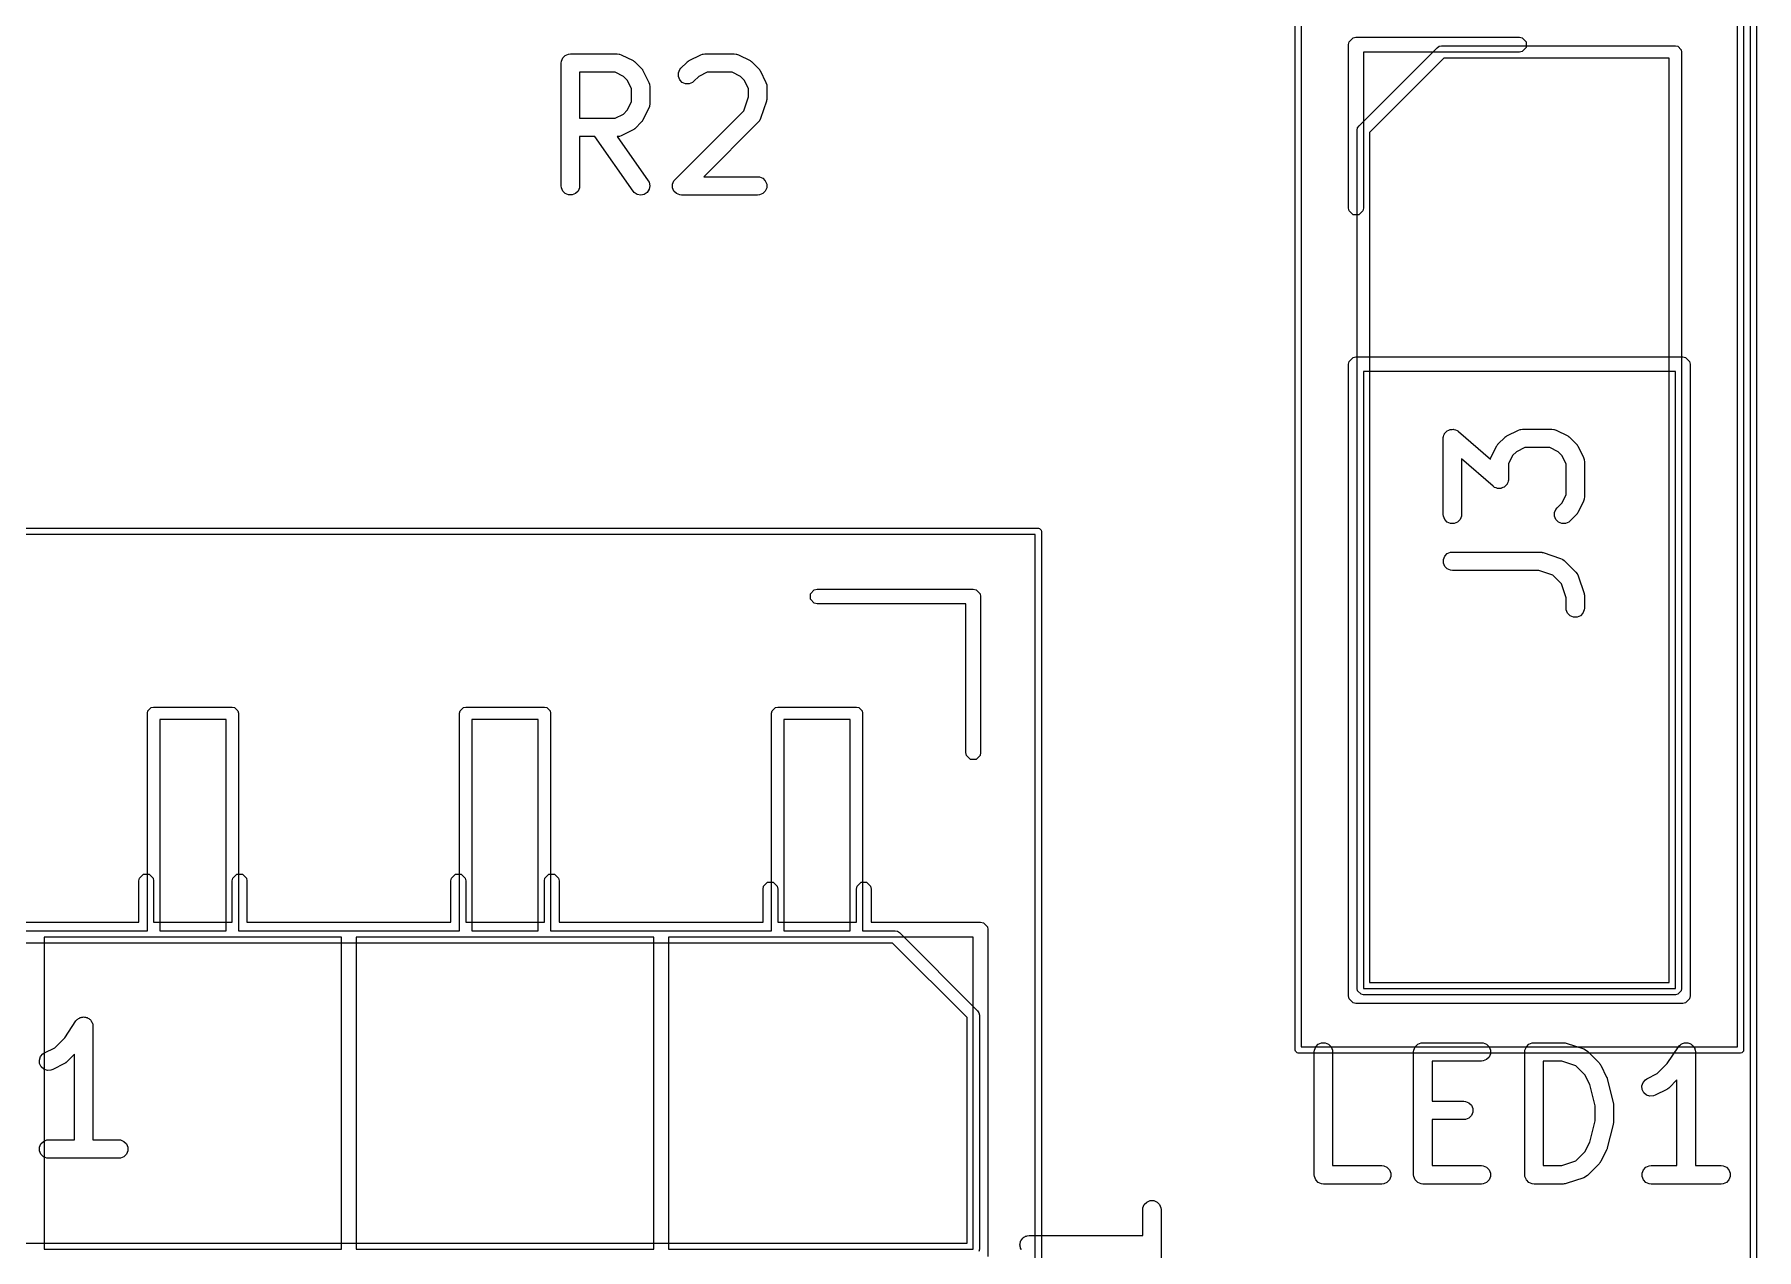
# Model space of a CAD drawing. Extents: x 0 to 1.5, y -1 to 0.
# Drawn here: x 0.949 to 1.501, y -0.584 to -0.195 of the extents above; entities that cross this region are included whole.
import ezdxf

# ---------------------------------------------------------------- set-up
doc = ezdxf.new("R2010")
doc.units = 0
doc.header["$MEASUREMENT"] = 0
doc.layers.add('BLACK', color=7, linetype='CONTINUOUS')

msp = doc.modelspace()

# ---------------------------------------------------------------- linework, layer by layer
at = {"layer": 'BLACK', "linetype": 'CONTINUOUS'}
for p, q in [((1.50098, 0), (1.50098, -1)), ((1.49902, -0.99902), (1.49902, -0.00098)), ((1.35315, -0.52028), (1.35315, -0.17972)), ((1.35512, -0.18071), (1.35512, -0.51929)), ((1.49488, -0.51929), (1.49488, -0.18071)), ((1.49685, -0.17972), (1.49685, -0.52028)), ((1.37028, -0.19823), (1.37046, -0.19732)), ((1.37028, -0.25059), (1.37028, -0.19823)), ((1.37046, -0.19732), (1.37173, -0.19605)), ((1.37173, -0.19605), (1.37264, -0.19587)), ((1.37264, -0.19587), (1.425, -0.19587)), ((1.39925, -0.19877), (1.4, -0.19862)), ((1.4, -0.19862), (1.475, -0.19862)), ((1.425, -0.19587), (1.4259, -0.19605)), ((1.4259, -0.19605), (1.42718, -0.19732)), ((1.42718, -0.19732), (1.42718, -0.19913)), ((1.475, -0.19862), (1.47575, -0.19877)), ((1.11799, -0.20413), (1.11805, -0.20355)), ((1.11799, -0.2435), (1.11799, -0.20413)), ((1.11805, -0.20355), (1.11849, -0.20249)), ((1.11849, -0.20249), (1.1193, -0.20167)), ((1.1193, -0.20167), (1.12037, -0.20123)), ((1.12037, -0.20123), (1.12094, -0.20117)), ((1.12094, -0.20117), (1.13594, -0.20117)), ((1.13594, -0.20117), (1.13652, -0.20123)), ((1.13652, -0.20123), (1.13661, -0.20127)), ((1.13661, -0.20127), (1.13672, -0.20128)), ((1.13672, -0.20128), (1.13726, -0.20149)), ((1.13726, -0.20149), (1.14101, -0.20336)), ((1.14101, -0.20336), (1.14126, -0.20352)), ((1.14126, -0.20352), (1.14133, -0.20355)), ((1.14133, -0.20355), (1.14141, -0.20361)), ((1.14141, -0.20361), (1.1415, -0.20367)), ((1.1415, -0.20367), (1.14155, -0.20373)), ((1.14155, -0.20373), (1.14178, -0.20391)), ((1.14178, -0.20391), (1.14365, -0.20579)), ((1.15635, -0.20579), (1.15822, -0.20391)), ((1.15822, -0.20391), (1.15845, -0.20373)), ((1.15845, -0.20373), (1.1585, -0.20367)), ((1.1585, -0.20367), (1.15859, -0.20361)), ((1.15859, -0.20361), (1.15867, -0.20355)), ((1.15867, -0.20355), (1.15874, -0.20352)), ((1.15874, -0.20352), (1.15899, -0.20336)), ((1.15899, -0.20336), (1.16274, -0.20149)), ((1.16274, -0.20149), (1.16328, -0.20128)), ((1.16328, -0.20128), (1.16339, -0.20127)), ((1.16339, -0.20127), (1.16348, -0.20123)), ((1.16348, -0.20123), (1.16406, -0.20117)), ((1.16406, -0.20117), (1.17343, -0.20117)), ((1.17343, -0.20117), (1.17401, -0.20123)), ((1.17401, -0.20123), (1.17411, -0.20127)), ((1.17411, -0.20127), (1.17421, -0.20128)), ((1.17421, -0.20128), (1.17476, -0.20149)), ((1.17476, -0.20149), (1.1785, -0.20336)), ((1.1785, -0.20336), (1.17875, -0.20352)), ((1.17875, -0.20352), (1.17882, -0.20355)), ((1.17882, -0.20355), (1.17891, -0.20361)), ((1.17891, -0.20361), (1.17899, -0.20367)), ((1.17899, -0.20367), (1.17905, -0.20373)), ((1.17905, -0.20373), (1.17927, -0.20391)), ((1.17927, -0.20391), (1.18115, -0.20579)), ((1.37361, -0.2242), (1.39861, -0.1992)), ((1.425, -0.20059), (1.375, -0.20059)), ((1.375, -0.20059), (1.375, -0.25059)), ((1.40082, -0.20256), (1.37697, -0.22641)), ((1.39861, -0.1992), (1.39925, -0.19877)), ((1.47303, -0.20256), (1.40082, -0.20256)), ((1.4259, -0.20041), (1.425, -0.20059)), ((1.42718, -0.19913), (1.4259, -0.20041)), ((1.47303, -0.49862), (1.47303, -0.20256)), ((1.47575, -0.19877), (1.47682, -0.19984)), ((1.47682, -0.19984), (1.47697, -0.20059)), ((1.47697, -0.20059), (1.47697, -0.50059)), ((1.13524, -0.20708), (1.12389, -0.20708)), ((1.12389, -0.20708), (1.12389, -0.2218)), ((1.13794, -0.20843), (1.13524, -0.20708)), ((1.13914, -0.20963), (1.13794, -0.20843)), ((1.14049, -0.21232), (1.13914, -0.20963)), ((1.14365, -0.20579), (1.14384, -0.20601)), ((1.14384, -0.20601), (1.1439, -0.20607)), ((1.1439, -0.20607), (1.14395, -0.20615)), ((1.14395, -0.20615), (1.14402, -0.20624)), ((1.14402, -0.20624), (1.14405, -0.20631)), ((1.14405, -0.20631), (1.1442, -0.20656)), ((1.1442, -0.20656), (1.14608, -0.21031)), ((1.15554, -0.2073), (1.15598, -0.20624)), ((1.15554, -0.20845), (1.15554, -0.2073)), ((1.15598, -0.20952), (1.15554, -0.20845)), ((1.15598, -0.20624), (1.15635, -0.20579)), ((1.1568, -0.21033), (1.15598, -0.20952)), ((1.16206, -0.20843), (1.16052, -0.20996)), ((1.16476, -0.20708), (1.16206, -0.20843)), ((1.17274, -0.20708), (1.16476, -0.20708)), ((1.17544, -0.20843), (1.17274, -0.20708)), ((1.17663, -0.20963), (1.17544, -0.20843)), ((1.17798, -0.21232), (1.17663, -0.20963)), ((1.18115, -0.20579), (1.18133, -0.20601)), ((1.18133, -0.20601), (1.18139, -0.20607)), ((1.18139, -0.20607), (1.18145, -0.20615)), ((1.18145, -0.20615), (1.18151, -0.20624)), ((1.18151, -0.20624), (1.18154, -0.20631)), ((1.18154, -0.20631), (1.1817, -0.20656)), ((1.1817, -0.20656), (1.18357, -0.21031)), ((1.14049, -0.21655), (1.14049, -0.21232)), ((1.14608, -0.21031), (1.14629, -0.21085)), ((1.14629, -0.21085), (1.14629, -0.21095)), ((1.14629, -0.21095), (1.14633, -0.21105)), ((1.14633, -0.21105), (1.14639, -0.21163)), ((1.14639, -0.21163), (1.14639, -0.21725)), ((1.15786, -0.21077), (1.1568, -0.21033)), ((1.15901, -0.21077), (1.15786, -0.21077)), ((1.16008, -0.21033), (1.15901, -0.21077)), ((1.16052, -0.20996), (1.16008, -0.21033)), ((1.17648, -0.2194), (1.17798, -0.2149)), ((1.17798, -0.2149), (1.17798, -0.21232)), ((1.18357, -0.21031), (1.18378, -0.21085)), ((1.18378, -0.21085), (1.18379, -0.21095)), ((1.18379, -0.21095), (1.18383, -0.21105)), ((1.18383, -0.21105), (1.18389, -0.21163)), ((1.18389, -0.21163), (1.18389, -0.21538)), ((1.13524, -0.2218), (1.13794, -0.22045)), ((1.13794, -0.22045), (1.13914, -0.21925)), ((1.13914, -0.21925), (1.14049, -0.21655)), ((1.14608, -0.21857), (1.1442, -0.22232)), ((1.14629, -0.21803), (1.14608, -0.21857)), ((1.14633, -0.21783), (1.14629, -0.21792)), ((1.14629, -0.21792), (1.14629, -0.21803)), ((1.14639, -0.21725), (1.14633, -0.21783)), ((1.15447, -0.24141), (1.17648, -0.2194)), ((1.18373, -0.21631), (1.18186, -0.22193)), ((1.1838, -0.21602), (1.18373, -0.21631)), ((1.18383, -0.21595), (1.1838, -0.21602)), ((1.18384, -0.21585), (1.18383, -0.21595)), ((1.18386, -0.21574), (1.18384, -0.21585)), ((1.18389, -0.21538), (1.18386, -0.21567)), ((1.18386, -0.21567), (1.18386, -0.21574)), ((1.12389, -0.2218), (1.13524, -0.2218)), ((1.14101, -0.22552), (1.13726, -0.22739)), ((1.14126, -0.22536), (1.14101, -0.22552)), ((1.14133, -0.22533), (1.14126, -0.22536)), ((1.14141, -0.22526), (1.14133, -0.22533)), ((1.1415, -0.22521), (1.14141, -0.22526)), ((1.14155, -0.22515), (1.1415, -0.22521)), ((1.14178, -0.22496), (1.14155, -0.22515)), ((1.14365, -0.22309), (1.14178, -0.22496)), ((1.14384, -0.22286), (1.14365, -0.22309)), ((1.1439, -0.22281), (1.14384, -0.22286)), ((1.14395, -0.22272), (1.1439, -0.22281)), ((1.14402, -0.22264), (1.14395, -0.22272)), ((1.14405, -0.22257), (1.14402, -0.22264)), ((1.1442, -0.22232), (1.14405, -0.22257)), ((1.18115, -0.22309), (1.16369, -0.24054)), ((1.18151, -0.22264), (1.18115, -0.22309)), ((1.18155, -0.22254), (1.18151, -0.22264)), ((1.18162, -0.22246), (1.18155, -0.22254)), ((1.18186, -0.22193), (1.18162, -0.22246)), ((1.37303, -0.22559), (1.37318, -0.22484)), ((1.37303, -0.50059), (1.37303, -0.22559)), ((1.37318, -0.22484), (1.37361, -0.2242)), ((1.12878, -0.2277), (1.12389, -0.2277)), ((1.12389, -0.2277), (1.12389, -0.2435)), ((1.14102, -0.24519), (1.12878, -0.2277)), ((1.13652, -0.22765), (1.13598, -0.2277)), ((1.13598, -0.2277), (1.14586, -0.2418)), ((1.13661, -0.2276), (1.13652, -0.22765)), ((1.13672, -0.2276), (1.13661, -0.2276)), ((1.13726, -0.22739), (1.13672, -0.2276)), ((1.37697, -0.22641), (1.37697, -0.49862)), ((1.14586, -0.2418), (1.14614, -0.24231)), ((1.14614, -0.24231), (1.14639, -0.24343)), ((1.15367, -0.24292), (1.15411, -0.24186)), ((1.15411, -0.24186), (1.15447, -0.24141)), ((1.16369, -0.24054), (1.18093, -0.24054)), ((1.18093, -0.24054), (1.18151, -0.2406)), ((1.18151, -0.2406), (1.18257, -0.24104)), ((1.18257, -0.24104), (1.18339, -0.24186)), ((1.18339, -0.24186), (1.18383, -0.24292)), ((1.11805, -0.24407), (1.11799, -0.2435)), ((1.11849, -0.24514), (1.11805, -0.24407)), ((1.1193, -0.24595), (1.11849, -0.24514)), ((1.12037, -0.24639), (1.1193, -0.24595)), ((1.12152, -0.24639), (1.12037, -0.24639)), ((1.12258, -0.24595), (1.12152, -0.24639)), ((1.1234, -0.24514), (1.12258, -0.24595)), ((1.12384, -0.24407), (1.1234, -0.24514)), ((1.12389, -0.2435), (1.12384, -0.24407)), ((1.1414, -0.24563), (1.14102, -0.24519)), ((1.14237, -0.24625), (1.1414, -0.24563)), ((1.1435, -0.24645), (1.14237, -0.24625)), ((1.14463, -0.2462), (1.1435, -0.24645)), ((1.14557, -0.24554), (1.14463, -0.2462)), ((1.14619, -0.24457), (1.14557, -0.24554)), ((1.14639, -0.24343), (1.14619, -0.24457)), ((1.15367, -0.24407), (1.15367, -0.24292)), ((1.15411, -0.24514), (1.15367, -0.24407)), ((1.15492, -0.24595), (1.15411, -0.24514)), ((1.15599, -0.24639), (1.15492, -0.24595)), ((1.15656, -0.24645), (1.15599, -0.24639)), ((1.18093, -0.24645), (1.15656, -0.24645)), ((1.18151, -0.24639), (1.18093, -0.24645)), ((1.18257, -0.24595), (1.18151, -0.24639)), ((1.18339, -0.24514), (1.18257, -0.24595)), ((1.18383, -0.24407), (1.18339, -0.24514)), ((1.18383, -0.24292), (1.18383, -0.24407)), ((1.37046, -0.25149), (1.37028, -0.25059)), ((1.37173, -0.25277), (1.37046, -0.25149)), ((1.37354, -0.25277), (1.37173, -0.25277)), ((1.37482, -0.25149), (1.37354, -0.25277)), ((1.375, -0.25059), (1.37482, -0.25149)), ((1.37028, -0.30059), (1.37046, -0.29969)), ((1.37028, -0.50295), (1.37028, -0.30059)), ((1.37046, -0.29969), (1.37173, -0.29841)), ((1.37173, -0.29841), (1.37264, -0.29823)), ((1.37264, -0.29823), (1.47736, -0.29823)), ((1.375, -0.30295), (1.375, -0.50059)), ((1.475, -0.30295), (1.375, -0.30295)), ((1.475, -0.50059), (1.475, -0.30295)), ((1.47736, -0.29823), (1.47827, -0.29841)), ((1.47827, -0.29841), (1.47954, -0.29969)), ((1.47954, -0.29969), (1.47972, -0.30059)), ((1.47972, -0.30059), (1.47972, -0.50295)), ((1.40058, -0.32434), (1.40061, -0.32404)), ((1.40058, -0.34872), (1.40058, -0.32434)), ((1.40061, -0.32396), (1.40063, -0.32391)), ((1.40061, -0.32404), (1.40061, -0.32396)), ((1.40063, -0.32391), (1.40064, -0.32377)), ((1.40064, -0.32377), (1.40082, -0.32332)), ((1.40082, -0.32332), (1.40098, -0.32287)), ((1.40098, -0.32287), (1.40104, -0.3228)), ((1.40104, -0.3228), (1.40108, -0.3227)), ((1.40108, -0.3227), (1.40142, -0.32236)), ((1.40142, -0.32236), (1.40174, -0.322)), ((1.40174, -0.322), (1.40183, -0.32196)), ((1.40183, -0.32196), (1.4019, -0.32189)), ((1.4019, -0.32189), (1.40234, -0.32171)), ((1.40234, -0.32171), (1.40277, -0.32149)), ((1.40277, -0.32149), (1.40287, -0.32149)), ((1.40287, -0.32149), (1.40296, -0.32145)), ((1.40296, -0.32145), (1.40344, -0.32145)), ((1.40344, -0.32145), (1.40392, -0.32142)), ((1.40392, -0.32142), (1.40401, -0.32145)), ((1.40401, -0.32145), (1.40411, -0.32145)), ((1.40411, -0.32145), (1.40456, -0.32163)), ((1.40456, -0.32163), (1.40501, -0.32178)), ((1.40501, -0.32178), (1.40512, -0.32187)), ((1.40512, -0.32187), (1.40518, -0.32189)), ((1.40518, -0.32189), (1.40523, -0.32194)), ((1.40523, -0.32194), (1.40548, -0.32212)), ((1.40548, -0.32212), (1.41569, -0.33105)), ((1.41832, -0.32601), (1.4202, -0.32413)), ((1.4202, -0.32413), (1.42042, -0.32394)), ((1.42042, -0.32394), (1.42047, -0.32389)), ((1.42047, -0.32389), (1.42056, -0.32383)), ((1.42056, -0.32383), (1.42064, -0.32376)), ((1.42064, -0.32376), (1.42072, -0.32373)), ((1.42072, -0.32373), (1.42096, -0.32358)), ((1.42096, -0.32358), (1.42471, -0.3217)), ((1.42471, -0.3217), (1.42525, -0.3215)), ((1.42525, -0.3215), (1.42536, -0.32149)), ((1.42536, -0.32149), (1.42546, -0.32145)), ((1.42546, -0.32145), (1.42603, -0.32139)), ((1.42603, -0.32139), (1.43541, -0.32139)), ((1.43541, -0.32139), (1.43598, -0.32145)), ((1.43598, -0.32145), (1.43608, -0.32149)), ((1.43608, -0.32149), (1.43619, -0.3215)), ((1.43619, -0.3215), (1.43673, -0.3217)), ((1.43673, -0.3217), (1.44048, -0.32358)), ((1.44048, -0.32358), (1.44073, -0.32373)), ((1.44073, -0.32373), (1.4408, -0.32376)), ((1.4408, -0.32376), (1.44088, -0.32383)), ((1.44088, -0.32383), (1.44097, -0.32389)), ((1.44097, -0.32389), (1.44102, -0.32394)), ((1.44102, -0.32394), (1.44124, -0.32413)), ((1.44124, -0.32413), (1.44312, -0.32601)), ((1.41659, -0.33969), (1.40649, -0.33085)), ((1.40649, -0.33085), (1.40649, -0.34872)), ((1.41569, -0.33105), (1.41589, -0.33052)), ((1.41589, -0.33052), (1.41777, -0.32677)), ((1.41777, -0.32677), (1.41792, -0.32652)), ((1.41792, -0.32652), (1.41795, -0.32645)), ((1.41795, -0.32645), (1.41802, -0.32637)), ((1.41802, -0.32637), (1.41808, -0.32628)), ((1.41808, -0.32628), (1.41814, -0.32623)), ((1.41814, -0.32623), (1.41832, -0.32601)), ((1.42284, -0.32984), (1.42149, -0.33254)), ((1.42403, -0.32865), (1.42284, -0.32984)), ((1.42673, -0.3273), (1.42403, -0.32865)), ((1.43471, -0.3273), (1.42673, -0.3273)), ((1.43741, -0.32865), (1.43471, -0.3273)), ((1.4386, -0.32984), (1.43741, -0.32865)), ((1.43995, -0.33254), (1.4386, -0.32984)), ((1.44312, -0.32601), (1.44331, -0.32623)), ((1.44331, -0.32623), (1.44336, -0.32628)), ((1.44336, -0.32628), (1.44342, -0.32637)), ((1.44342, -0.32637), (1.44349, -0.32645)), ((1.44349, -0.32645), (1.44352, -0.32652)), ((1.44352, -0.32652), (1.44367, -0.32677)), ((1.44367, -0.32677), (1.44555, -0.33052)), ((1.44555, -0.33052), (1.44575, -0.33106)), ((1.42149, -0.33254), (1.42149, -0.33747)), ((1.43995, -0.34239), (1.43995, -0.33254)), ((1.44575, -0.33106), (1.44576, -0.33117)), ((1.44576, -0.33117), (1.4458, -0.33127)), ((1.4458, -0.33127), (1.44586, -0.33184)), ((1.44586, -0.33184), (1.44586, -0.34309)), ((1.41684, -0.33987), (1.41659, -0.33969)), ((1.41689, -0.33992), (1.41684, -0.33987)), ((1.41695, -0.33994), (1.41689, -0.33992)), ((1.41706, -0.34003), (1.41695, -0.33994)), ((1.41751, -0.34018), (1.41706, -0.34003)), ((1.41796, -0.34036), (1.41751, -0.34018)), ((1.41806, -0.34036), (1.41796, -0.34036)), ((1.41815, -0.3404), (1.41806, -0.34036)), ((1.41863, -0.34036), (1.41815, -0.3404)), ((1.41911, -0.34036), (1.41863, -0.34036)), ((1.4192, -0.34033), (1.41911, -0.34036)), ((1.4193, -0.34032), (1.4192, -0.34033)), ((1.41973, -0.34011), (1.4193, -0.34032)), ((1.42017, -0.33992), (1.41973, -0.34011)), ((1.42025, -0.33985), (1.42017, -0.33992)), ((1.42033, -0.33981), (1.42025, -0.33985)), ((1.42065, -0.33945), (1.42033, -0.33981)), ((1.42099, -0.33911), (1.42065, -0.33945)), ((1.42103, -0.33902), (1.42099, -0.33911)), ((1.42109, -0.33894), (1.42103, -0.33902)), ((1.42125, -0.33849), (1.42109, -0.33894)), ((1.42143, -0.33804), (1.42125, -0.33849)), ((1.42144, -0.3379), (1.42143, -0.33804)), ((1.42146, -0.33785), (1.42144, -0.3379)), ((1.42149, -0.33747), (1.42146, -0.33777)), ((1.42146, -0.33777), (1.42146, -0.33785)), ((1.43626, -0.34814), (1.4367, -0.34708)), ((1.4367, -0.34708), (1.43707, -0.34663)), ((1.43707, -0.34663), (1.4386, -0.34509)), ((1.4386, -0.34509), (1.43995, -0.34239)), ((1.44555, -0.34441), (1.44367, -0.34816)), ((1.44575, -0.34387), (1.44555, -0.34441)), ((1.44576, -0.34377), (1.44575, -0.34387)), ((1.4458, -0.34367), (1.44576, -0.34377)), ((1.44586, -0.34309), (1.4458, -0.34367)), ((1.40064, -0.34929), (1.40058, -0.34872)), ((1.40108, -0.35036), (1.40064, -0.34929)), ((1.4019, -0.35117), (1.40108, -0.35036)), ((1.40296, -0.35161), (1.4019, -0.35117)), ((1.40411, -0.35161), (1.40296, -0.35161)), ((1.40518, -0.35117), (1.40411, -0.35161)), ((1.40599, -0.35036), (1.40518, -0.35117)), ((1.40643, -0.34929), (1.40599, -0.35036)), ((1.40649, -0.34872), (1.40643, -0.34929)), ((1.43626, -0.34929), (1.43626, -0.34814)), ((1.4367, -0.35036), (1.43626, -0.34929)), ((1.43752, -0.35117), (1.4367, -0.35036)), ((1.43858, -0.35161), (1.43752, -0.35117)), ((1.43973, -0.35161), (1.43858, -0.35161)), ((1.4408, -0.35117), (1.43973, -0.35161)), ((1.44124, -0.3508), (1.4408, -0.35117)), ((1.44312, -0.34893), (1.44124, -0.3508)), ((1.44331, -0.3487), (1.44312, -0.34893)), ((1.44336, -0.34865), (1.44331, -0.3487)), ((1.44342, -0.34856), (1.44336, -0.34865)), ((1.44349, -0.34848), (1.44342, -0.34856)), ((1.44352, -0.34841), (1.44349, -0.34848)), ((1.44367, -0.34816), (1.44352, -0.34841)), ((0.62913, -0.35315), (1.27087, -0.35315)), ((1.26988, -0.35512), (0.63012, -0.35512)), ((1.26988, -0.83937), (1.26988, -0.35512)), ((1.27087, -0.35315), (1.27124, -0.35322)), ((1.27124, -0.35322), (1.27178, -0.35376)), ((1.27178, -0.35376), (1.27185, -0.35413)), ((1.27185, -0.35413), (1.27185, -0.84035)), ((1.40064, -0.36314), (1.40108, -0.36207)), ((1.40064, -0.36429), (1.40064, -0.36314)), ((1.40108, -0.36207), (1.4019, -0.36126)), ((1.4019, -0.36126), (1.40296, -0.36082)), ((1.40296, -0.36082), (1.40354, -0.36076)), ((1.40354, -0.36076), (1.43166, -0.36076)), ((1.43166, -0.36076), (1.43195, -0.36079)), ((1.43195, -0.36079), (1.43203, -0.36078)), ((1.43203, -0.36078), (1.43213, -0.36081)), ((1.43213, -0.36081), (1.43223, -0.36082)), ((1.43223, -0.36082), (1.43231, -0.36085)), ((1.43231, -0.36085), (1.43259, -0.36091)), ((1.43259, -0.36091), (1.43822, -0.36279)), ((1.43822, -0.36279), (1.43874, -0.36302)), ((1.43874, -0.36302), (1.43882, -0.36309)), ((1.43882, -0.36309), (1.43892, -0.36313)), ((1.43892, -0.36313), (1.43937, -0.3635)), ((1.43937, -0.3635), (1.44312, -0.36725)), ((1.40108, -0.36535), (1.40064, -0.36429)), ((1.4019, -0.36617), (1.40108, -0.36535)), ((1.40296, -0.36661), (1.4019, -0.36617)), ((1.40354, -0.36667), (1.40296, -0.36661)), ((1.43118, -0.36667), (1.40354, -0.36667)), ((1.43569, -0.36817), (1.43118, -0.36667)), ((1.43845, -0.37093), (1.43569, -0.36817)), ((1.44312, -0.36725), (1.44349, -0.3677)), ((1.44349, -0.3677), (1.44353, -0.3678)), ((1.44353, -0.3678), (1.4436, -0.36788)), ((1.4436, -0.36788), (1.44383, -0.3684)), ((1.44383, -0.3684), (1.44571, -0.37403)), ((1.19782, -0.3741), (1.1991, -0.37282)), ((1.19782, -0.3759), (1.19782, -0.3741)), ((1.1991, -0.37282), (1.2, -0.37264)), ((1.2, -0.37264), (1.25, -0.37264)), ((1.25, -0.37264), (1.2509, -0.37282)), ((1.2509, -0.37282), (1.25218, -0.3741)), ((1.25218, -0.3741), (1.25236, -0.375)), ((1.25236, -0.375), (1.25236, -0.425)), ((1.43995, -0.37544), (1.43845, -0.37093)), ((1.44571, -0.37403), (1.44577, -0.37431)), ((1.44577, -0.37431), (1.4458, -0.37439)), ((1.4458, -0.37439), (1.44581, -0.37449)), ((1.44581, -0.37449), (1.44584, -0.37459)), ((1.44584, -0.37459), (1.44583, -0.37467)), ((1.44583, -0.37467), (1.44586, -0.37496)), ((1.44586, -0.37496), (1.44586, -0.37871)), ((1.1991, -0.37718), (1.19782, -0.3759)), ((1.2, -0.37736), (1.1991, -0.37718)), ((1.24764, -0.37736), (1.2, -0.37736)), ((1.24764, -0.425), (1.24764, -0.37736)), ((1.43995, -0.37871), (1.43995, -0.37544)), ((1.44001, -0.37929), (1.43995, -0.37871)), ((1.44045, -0.38035), (1.44001, -0.37929)), ((1.44127, -0.38117), (1.44045, -0.38035)), ((1.44536, -0.38035), (1.44455, -0.38117)), ((1.4458, -0.37929), (1.44536, -0.38035)), ((1.44586, -0.37871), (1.4458, -0.37929)), ((1.44233, -0.38161), (1.44127, -0.38117)), ((1.44348, -0.38161), (1.44233, -0.38161)), ((1.44455, -0.38117), (1.44348, -0.38161)), ((0.98543, -0.4124), (0.98558, -0.41165)), ((0.98543, -0.48209), (0.98543, -0.4124)), ((0.98558, -0.41165), (0.98665, -0.41058)), ((0.98665, -0.41058), (0.9874, -0.41043)), ((0.9874, -0.41043), (1.0126, -0.41043)), ((1.0126, -0.41043), (1.01335, -0.41058)), ((1.01335, -0.41058), (1.01442, -0.41165)), ((1.01442, -0.41165), (1.01457, -0.4124)), ((1.01457, -0.4124), (1.01457, -0.48209)), ((1.08543, -0.4124), (1.08558, -0.41165)), ((1.08543, -0.48209), (1.08543, -0.4124)), ((1.08558, -0.41165), (1.08665, -0.41058)), ((1.08665, -0.41058), (1.0874, -0.41043)), ((1.0874, -0.41043), (1.1126, -0.41043)), ((1.1126, -0.41043), (1.11335, -0.41058)), ((1.11335, -0.41058), (1.11442, -0.41165)), ((1.11442, -0.41165), (1.11457, -0.4124)), ((1.11457, -0.4124), (1.11457, -0.48209)), ((1.18543, -0.4124), (1.18558, -0.41165)), ((1.18543, -0.48209), (1.18543, -0.4124)), ((1.18558, -0.41165), (1.18665, -0.41058)), ((1.18665, -0.41058), (1.1874, -0.41043)), ((1.1874, -0.41043), (1.2126, -0.41043)), ((1.2126, -0.41043), (1.21335, -0.41058)), ((1.21335, -0.41058), (1.21442, -0.41165)), ((1.21442, -0.41165), (1.21457, -0.4124)), ((1.21457, -0.4124), (1.21457, -0.48209)), ((0.98937, -0.41437), (0.98937, -0.48209)), ((1.01063, -0.41437), (0.98937, -0.41437)), ((1.01063, -0.48209), (1.01063, -0.41437)), ((1.08937, -0.41437), (1.08937, -0.48209)), ((1.11063, -0.41437), (1.08937, -0.41437)), ((1.11063, -0.48209), (1.11063, -0.41437)), ((1.18937, -0.41437), (1.18937, -0.48209)), ((1.21063, -0.41437), (1.18937, -0.41437)), ((1.21063, -0.48209), (1.21063, -0.41437)), ((1.24782, -0.4259), (1.24764, -0.425)), ((1.2491, -0.42718), (1.24782, -0.4259)), ((1.2509, -0.42718), (1.2491, -0.42718)), ((1.25218, -0.4259), (1.2509, -0.42718)), ((1.25236, -0.425), (1.25218, -0.4259)), ((0.98268, -0.46606), (0.98286, -0.46516)), ((0.98268, -0.47933), (0.98268, -0.46606)), ((0.98286, -0.46516), (0.98414, -0.46388)), ((0.98414, -0.46388), (0.98594, -0.46388)), ((0.98594, -0.46388), (0.98722, -0.46516)), ((0.98722, -0.46516), (0.9874, -0.46606)), ((0.9874, -0.46606), (0.9874, -0.47933)), ((1.0126, -0.46606), (1.01278, -0.46516)), ((1.0126, -0.47933), (1.0126, -0.46606)), ((1.01278, -0.46516), (1.01406, -0.46388)), ((1.01406, -0.46388), (1.01586, -0.46388)), ((1.01586, -0.46388), (1.01714, -0.46516)), ((1.01714, -0.46516), (1.01732, -0.46606)), ((1.01732, -0.46606), (1.01732, -0.47933)), ((1.08268, -0.46606), (1.08286, -0.46516)), ((1.08268, -0.47933), (1.08268, -0.46606)), ((1.08286, -0.46516), (1.08414, -0.46388)), ((1.08414, -0.46388), (1.08594, -0.46388)), ((1.08594, -0.46388), (1.08722, -0.46516)), ((1.08722, -0.46516), (1.0874, -0.46606)), ((1.0874, -0.46606), (1.0874, -0.47933)), ((1.1126, -0.46606), (1.11278, -0.46516)), ((1.1126, -0.47933), (1.1126, -0.46606)), ((1.11278, -0.46516), (1.11406, -0.46388)), ((1.11406, -0.46388), (1.11586, -0.46388)), ((1.11586, -0.46388), (1.11714, -0.46516)), ((1.11714, -0.46516), (1.11732, -0.46606)), ((1.11732, -0.46606), (1.11732, -0.47933)), ((1.18268, -0.4687), (1.18286, -0.4678)), ((1.18268, -0.47933), (1.18268, -0.4687)), ((1.18286, -0.4678), (1.18414, -0.46652)), ((1.18414, -0.46652), (1.18594, -0.46652)), ((1.18594, -0.46652), (1.18722, -0.4678)), ((1.18722, -0.4678), (1.1874, -0.4687)), ((1.1874, -0.4687), (1.1874, -0.47933)), ((1.2126, -0.4687), (1.21278, -0.4678)), ((1.2126, -0.47933), (1.2126, -0.4687)), ((1.21278, -0.4678), (1.21406, -0.46652)), ((1.21406, -0.46652), (1.21586, -0.46652)), ((1.21586, -0.46652), (1.21714, -0.4678)), ((1.21714, -0.4678), (1.21732, -0.4687)), ((1.21732, -0.4687), (1.21732, -0.47933)), ((0.91732, -0.47933), (0.98268, -0.47933)), ((0.9874, -0.47933), (1.0126, -0.47933)), ((1.01732, -0.47933), (1.08268, -0.47933)), ((1.0874, -0.47933), (1.1126, -0.47933)), ((1.11732, -0.47933), (1.18268, -0.47933)), ((1.1874, -0.47933), (1.2126, -0.47933)), ((1.21732, -0.47933), (1.25236, -0.47933)), ((1.25236, -0.47933), (1.25327, -0.47951)), ((1.25327, -0.47951), (1.25454, -0.48079)), ((0.91457, -0.48209), (0.98543, -0.48209)), ((0.95236, -0.48406), (0.95236, -0.58406)), ((1.04764, -0.48406), (0.95236, -0.48406)), ((0.98937, -0.48209), (1.01063, -0.48209)), ((1.01457, -0.48209), (1.08543, -0.48209)), ((1.04764, -0.58406), (1.04764, -0.48406)), ((1.05236, -0.48406), (1.05236, -0.58406)), ((1.14764, -0.48406), (1.05236, -0.48406)), ((1.08937, -0.48209), (1.11063, -0.48209)), ((1.11457, -0.48209), (1.18543, -0.48209)), ((1.14764, -0.58406), (1.14764, -0.48406)), ((1.15236, -0.48406), (1.15236, -0.58406)), ((1.25, -0.48406), (1.15236, -0.48406)), ((1.18937, -0.48209), (1.21063, -0.48209)), ((1.21457, -0.48209), (1.225, -0.48209)), ((1.225, -0.48209), (1.22575, -0.48224)), ((1.22575, -0.48224), (1.22639, -0.48266)), ((1.22639, -0.48266), (1.25139, -0.50766)), ((1.25, -0.58406), (1.25, -0.48406)), ((1.25454, -0.48079), (1.25472, -0.48169)), ((1.25472, -0.48169), (1.25472, -0.58642)), ((1.22418, -0.48602), (0.65197, -0.48602)), ((1.24803, -0.50987), (1.22418, -0.48602)), ((1.37318, -0.50134), (1.37303, -0.50059)), ((1.37425, -0.50241), (1.37318, -0.50134)), ((1.375, -0.50059), (1.475, -0.50059)), ((1.37697, -0.49862), (1.47303, -0.49862)), ((1.47682, -0.50134), (1.47575, -0.50241)), ((1.47697, -0.50059), (1.47682, -0.50134)), ((1.37046, -0.50386), (1.37028, -0.50295)), ((1.37173, -0.50514), (1.37046, -0.50386)), ((1.37264, -0.50531), (1.37173, -0.50514)), ((1.47736, -0.50531), (1.37264, -0.50531)), ((1.375, -0.50256), (1.37425, -0.50241)), ((1.475, -0.50256), (1.375, -0.50256)), ((1.47575, -0.50241), (1.475, -0.50256)), ((1.47827, -0.50514), (1.47736, -0.50531)), ((1.47954, -0.50386), (1.47827, -0.50514)), ((1.47972, -0.50295), (1.47954, -0.50386)), ((0.95895, -0.51633), (0.96254, -0.51095)), ((0.96254, -0.51095), (0.96291, -0.51051)), ((0.96254, -0.51095), (0.96254, -0.51095)), ((0.96254, -0.51095), (0.96254, -0.51095)), ((0.96254, -0.51095), (0.96254, -0.51095)), ((0.96291, -0.51051), (0.96315, -0.51034)), ((0.96315, -0.51034), (0.96336, -0.51014)), ((0.96336, -0.51014), (0.96362, -0.51003)), ((0.96362, -0.51003), (0.96387, -0.50986)), ((0.96387, -0.50986), (0.96415, -0.50981)), ((0.96415, -0.50981), (0.96442, -0.5097)), ((0.96442, -0.5097), (0.96471, -0.5097)), ((0.96471, -0.5097), (0.96499, -0.50964)), ((0.96499, -0.50964), (0.96528, -0.5097)), ((0.96528, -0.5097), (0.96557, -0.5097)), ((0.96557, -0.5097), (0.96584, -0.50981)), ((0.96584, -0.50981), (0.96613, -0.50986)), ((0.96613, -0.50986), (0.96637, -0.51002)), ((0.96637, -0.51002), (0.96664, -0.51014)), ((0.96664, -0.51014), (0.96684, -0.51034)), ((0.96684, -0.51034), (0.96708, -0.5105)), ((0.96708, -0.5105), (0.96725, -0.51074)), ((0.96725, -0.51074), (0.96745, -0.51095)), ((0.96745, -0.51095), (0.96756, -0.51122)), ((0.96756, -0.51122), (0.96772, -0.51146)), ((0.96772, -0.51146), (0.96778, -0.51175)), ((0.96778, -0.51175), (0.96789, -0.51202)), ((0.96789, -0.51202), (0.96795, -0.51259)), ((0.96795, -0.51259), (0.96795, -0.51259)), ((0.96795, -0.51259), (0.96795, -0.51259)), ((0.96795, -0.51259), (0.96795, -0.51259)), ((0.96795, -0.51259), (0.96795, -0.54901)), ((1.24803, -0.58209), (1.24803, -0.50987)), ((1.25139, -0.50766), (1.25182, -0.5083)), ((1.25182, -0.5083), (1.25197, -0.50906)), ((1.25197, -0.50906), (1.25197, -0.58406)), ((0.95575, -0.51954), (0.95895, -0.51633)), ((1.35974, -0.51922), (1.36055, -0.5184)), ((1.36055, -0.5184), (1.36162, -0.51796)), ((1.36162, -0.51796), (1.36277, -0.51796)), ((1.36277, -0.51796), (1.36384, -0.5184)), ((1.36384, -0.5184), (1.36465, -0.51922)), ((1.39161, -0.51922), (1.39243, -0.5184)), ((1.39243, -0.5184), (1.39349, -0.51796)), ((1.39349, -0.51796), (1.39407, -0.51791)), ((1.39407, -0.51791), (1.41281, -0.51791)), ((1.41281, -0.51791), (1.41339, -0.51796)), ((1.41339, -0.51796), (1.41445, -0.5184)), ((1.41445, -0.5184), (1.41527, -0.51922)), ((1.42723, -0.51922), (1.42805, -0.5184)), ((1.42805, -0.5184), (1.42911, -0.51796)), ((1.42911, -0.51796), (1.42969, -0.51791)), ((1.42969, -0.51791), (1.43906, -0.51791)), ((1.43906, -0.51791), (1.43935, -0.51793)), ((1.43935, -0.51793), (1.43943, -0.51793)), ((1.43943, -0.51793), (1.43953, -0.51795)), ((1.43953, -0.51795), (1.43964, -0.51796)), ((1.43964, -0.51796), (1.43971, -0.51799)), ((1.43971, -0.51799), (1.43999, -0.51806)), ((1.43999, -0.51806), (1.44562, -0.51993)), ((1.47634, -0.51877), (1.47658, -0.51861)), ((1.47658, -0.51861), (1.47679, -0.5184)), ((1.47679, -0.5184), (1.47706, -0.51829)), ((1.47706, -0.51829), (1.4773, -0.51813)), ((1.4773, -0.51813), (1.47758, -0.51807)), ((1.47758, -0.51807), (1.47785, -0.51796)), ((1.47785, -0.51796), (1.47814, -0.51796)), ((1.47814, -0.51796), (1.47843, -0.51791)), ((1.47843, -0.51791), (1.47871, -0.51796)), ((1.47871, -0.51796), (1.47901, -0.51796)), ((1.47901, -0.51796), (1.47927, -0.51807)), ((1.47927, -0.51807), (1.47956, -0.51813)), ((1.47956, -0.51813), (1.4798, -0.51829)), ((1.4798, -0.51829), (1.48007, -0.5184)), ((1.48007, -0.5184), (1.48028, -0.51861)), ((1.48028, -0.51861), (1.48052, -0.51877)), ((0.95082, -0.52347), (0.95118, -0.52238)), ((0.9509, -0.52462), (0.95082, -0.52347)), ((0.95118, -0.52238), (0.95194, -0.52151)), ((0.95194, -0.52151), (0.95243, -0.5212)), ((0.95243, -0.5212), (0.95575, -0.51954)), ((0.95959, -0.52405), (0.95936, -0.52424)), ((0.96205, -0.52159), (0.95959, -0.52405)), ((0.96205, -0.54901), (0.96205, -0.52159)), ((1.35322, -0.52065), (1.35315, -0.52028)), ((1.35376, -0.52118), (1.35322, -0.52065)), ((1.35413, -0.52126), (1.35376, -0.52118)), ((1.49587, -0.52126), (1.35413, -0.52126)), ((1.35512, -0.51929), (1.49488, -0.51929)), ((1.35924, -0.52086), (1.3593, -0.52028)), ((1.35924, -0.56023), (1.35924, -0.52086)), ((1.3593, -0.52028), (1.35974, -0.51922)), ((1.36465, -0.51922), (1.36509, -0.52028)), ((1.36509, -0.52028), (1.36515, -0.52086)), ((1.36515, -0.52086), (1.36515, -0.55728)), ((1.39111, -0.52086), (1.39117, -0.52028)), ((1.39111, -0.56023), (1.39111, -0.52086)), ((1.39117, -0.52028), (1.39161, -0.51922)), ((1.41281, -0.52381), (1.39702, -0.52381)), ((1.39702, -0.52381), (1.39702, -0.53665)), ((1.41339, -0.52376), (1.41281, -0.52381)), ((1.41445, -0.52331), (1.41339, -0.52376)), ((1.41527, -0.5225), (1.41445, -0.52331)), ((1.41527, -0.51922), (1.41571, -0.52028)), ((1.41571, -0.52144), (1.41527, -0.5225)), ((1.41571, -0.52028), (1.41571, -0.52144)), ((1.42673, -0.52086), (1.42679, -0.52028)), ((1.42673, -0.56023), (1.42673, -0.52086)), ((1.42679, -0.52028), (1.42723, -0.51922)), ((1.43858, -0.52381), (1.43264, -0.52381)), ((1.43264, -0.52381), (1.43264, -0.55728)), ((1.44309, -0.52531), (1.43858, -0.52381)), ((1.44562, -0.51993), (1.44615, -0.52017)), ((1.44615, -0.52017), (1.44623, -0.52024)), ((1.44623, -0.52024), (1.44633, -0.52028)), ((1.44633, -0.52028), (1.44677, -0.52065)), ((1.44677, -0.52065), (1.45052, -0.5244)), ((1.47239, -0.5246), (1.47597, -0.51922)), ((1.47597, -0.51922), (1.47598, -0.51922)), ((1.47598, -0.51922), (1.47634, -0.51877)), ((1.47598, -0.51922), (1.47598, -0.51922)), ((1.47598, -0.51922), (1.47598, -0.51922)), ((1.48052, -0.51877), (1.48068, -0.51901)), ((1.48068, -0.51901), (1.48089, -0.51922)), ((1.48089, -0.51922), (1.481, -0.51949)), ((1.481, -0.51949), (1.48116, -0.51973)), ((1.48116, -0.51973), (1.48121, -0.52001)), ((1.48121, -0.52001), (1.48133, -0.52028)), ((1.48133, -0.52028), (1.48138, -0.52085)), ((1.48138, -0.52085), (1.48138, -0.52086)), ((1.48138, -0.52086), (1.48138, -0.52086)), ((1.48138, -0.52086), (1.48138, -0.52086)), ((1.48138, -0.52086), (1.48138, -0.55728)), ((1.49624, -0.52118), (1.49587, -0.52126)), ((1.49678, -0.52065), (1.49624, -0.52118)), ((1.49685, -0.52028), (1.49678, -0.52065)), ((0.95142, -0.52565), (0.9509, -0.52462)), ((0.95229, -0.52641), (0.95142, -0.52565)), ((0.95338, -0.52677), (0.95229, -0.52641)), ((0.95453, -0.52669), (0.95338, -0.52677)), ((0.95507, -0.52648), (0.95453, -0.52669)), ((0.95882, -0.52461), (0.95507, -0.52648)), ((0.95907, -0.52445), (0.95882, -0.52461)), ((0.95914, -0.52442), (0.95907, -0.52445)), ((0.95922, -0.52435), (0.95914, -0.52442)), ((0.95931, -0.5243), (0.95922, -0.52435)), ((0.95936, -0.52424), (0.95931, -0.5243)), ((1.44601, -0.52823), (1.44309, -0.52531)), ((1.44752, -0.53126), (1.44601, -0.52823)), ((1.45052, -0.5244), (1.45071, -0.52462)), ((1.45071, -0.52462), (1.45077, -0.52467)), ((1.45077, -0.52467), (1.45082, -0.52476)), ((1.45082, -0.52476), (1.45089, -0.52484)), ((1.45089, -0.52484), (1.45092, -0.52491)), ((1.45092, -0.52491), (1.45108, -0.52516)), ((1.45108, -0.52516), (1.45295, -0.52891)), ((1.45295, -0.52891), (1.45297, -0.52895)), ((1.45297, -0.52895), (1.45298, -0.52897)), ((1.45298, -0.52897), (1.45307, -0.52921)), ((1.45307, -0.52921), (1.45316, -0.52945)), ((1.45316, -0.52945), (1.45316, -0.52947)), ((1.45316, -0.52947), (1.45317, -0.52952)), ((1.45317, -0.52952), (1.45505, -0.53702)), ((1.46537, -0.52977), (1.46586, -0.52947)), ((1.46586, -0.52947), (1.46918, -0.52781)), ((1.46918, -0.52781), (1.47239, -0.5246)), ((1.44923, -0.5381), (1.44752, -0.53126)), ((1.46425, -0.53174), (1.46462, -0.53065)), ((1.46433, -0.53289), (1.46425, -0.53174)), ((1.46485, -0.53392), (1.46433, -0.53289)), ((1.46462, -0.53065), (1.46537, -0.52977)), ((1.46572, -0.53467), (1.46485, -0.53392)), ((1.46681, -0.53504), (1.46572, -0.53467)), ((1.46796, -0.53496), (1.46681, -0.53504)), ((1.4685, -0.53475), (1.46796, -0.53496)), ((1.47225, -0.53287), (1.4685, -0.53475)), ((1.4725, -0.53272), (1.47225, -0.53287)), ((1.47257, -0.53269), (1.4725, -0.53272)), ((1.47265, -0.53262), (1.47257, -0.53269)), ((1.47274, -0.53257), (1.47265, -0.53262)), ((1.47279, -0.53251), (1.47274, -0.53257)), ((1.47302, -0.53232), (1.47279, -0.53251)), ((1.47548, -0.52986), (1.47302, -0.53232)), ((1.47548, -0.55728), (1.47548, -0.52986)), ((1.39702, -0.53665), (1.40719, -0.53665)), ((1.40719, -0.53665), (1.40777, -0.53671)), ((1.40777, -0.53671), (1.40883, -0.53715)), ((1.40883, -0.53715), (1.40964, -0.53797)), ((1.40964, -0.53797), (1.41009, -0.53903)), ((1.41009, -0.54018), (1.40964, -0.54125)), ((1.41009, -0.53903), (1.41009, -0.54018)), ((1.44923, -0.54299), (1.44923, -0.5381)), ((1.45505, -0.53702), (1.45506, -0.53712)), ((1.45506, -0.53712), (1.45508, -0.53716)), ((1.45508, -0.53716), (1.4551, -0.53737)), ((1.4551, -0.53737), (1.45513, -0.53759)), ((1.45513, -0.53759), (1.45513, -0.53763)), ((1.45513, -0.53763), (1.45514, -0.53773)), ((1.45514, -0.53773), (1.45514, -0.54336)), ((1.40719, -0.54256), (1.39702, -0.54256)), ((1.39702, -0.54256), (1.39702, -0.55728)), ((1.40777, -0.5425), (1.40719, -0.54256)), ((1.40883, -0.54206), (1.40777, -0.5425)), ((1.40964, -0.54125), (1.40883, -0.54206)), ((1.44752, -0.54982), (1.44923, -0.54299)), ((1.45505, -0.54407), (1.45317, -0.55157)), ((1.45506, -0.54397), (1.45505, -0.54407)), ((1.45508, -0.54393), (1.45506, -0.54397)), ((1.4551, -0.54372), (1.45508, -0.54393)), ((1.45513, -0.5435), (1.4551, -0.54372)), ((1.45514, -0.54336), (1.45513, -0.54346)), ((1.45513, -0.54346), (1.45513, -0.5435)), ((0.95085, -0.55139), (0.95129, -0.55032)), ((0.95085, -0.55254), (0.95085, -0.55139)), ((0.95129, -0.55032), (0.95211, -0.54951)), ((0.95211, -0.54951), (0.95317, -0.54907)), ((0.95317, -0.54907), (0.95375, -0.54901)), ((0.95375, -0.54901), (0.96205, -0.54901)), ((0.96795, -0.54901), (0.97625, -0.54901)), ((0.97625, -0.54901), (0.97682, -0.54907)), ((0.97682, -0.54907), (0.97789, -0.54951)), ((0.97789, -0.54951), (0.9787, -0.55032)), ((0.9787, -0.55032), (0.97914, -0.55139)), ((0.97914, -0.55139), (0.97914, -0.55254)), ((1.44601, -0.55286), (1.44752, -0.54982)), ((1.45316, -0.55164), (1.45307, -0.55187)), ((1.45317, -0.55157), (1.45316, -0.55161)), ((1.45316, -0.55161), (1.45316, -0.55164)), ((0.95129, -0.5536), (0.95085, -0.55254)), ((0.95211, -0.55442), (0.95129, -0.5536)), ((0.95317, -0.55486), (0.95211, -0.55442)), ((0.95375, -0.55491), (0.95317, -0.55486)), ((0.97625, -0.55491), (0.95375, -0.55491)), ((0.97682, -0.55486), (0.97625, -0.55491)), ((0.97789, -0.55442), (0.97682, -0.55486)), ((0.9787, -0.5536), (0.97789, -0.55442)), ((0.97914, -0.55254), (0.9787, -0.5536)), ((1.43858, -0.55728), (1.44309, -0.55577)), ((1.44309, -0.55577), (1.44601, -0.55286)), ((1.45052, -0.55669), (1.44677, -0.56044)), ((1.45071, -0.55647), (1.45052, -0.55669)), ((1.45077, -0.55642), (1.45071, -0.55647)), ((1.45082, -0.55633), (1.45077, -0.55642)), ((1.45089, -0.55625), (1.45082, -0.55633)), ((1.45092, -0.55617), (1.45089, -0.55625)), ((1.45108, -0.55593), (1.45092, -0.55617)), ((1.45295, -0.55218), (1.45108, -0.55593)), ((1.45297, -0.55213), (1.45295, -0.55218)), ((1.45298, -0.55212), (1.45297, -0.55213)), ((1.45307, -0.55187), (1.45298, -0.55212)), ((1.3593, -0.56081), (1.35924, -0.56023)), ((1.35974, -0.56187), (1.3593, -0.56081)), ((1.36055, -0.56268), (1.35974, -0.56187)), ((1.36162, -0.56313), (1.36055, -0.56268)), ((1.36515, -0.55728), (1.38094, -0.55728)), ((1.38094, -0.55728), (1.38152, -0.55733)), ((1.38152, -0.55733), (1.38258, -0.55777)), ((1.38258, -0.56268), (1.38152, -0.56313)), ((1.38258, -0.55777), (1.3834, -0.55859)), ((1.3834, -0.56187), (1.38258, -0.56268)), ((1.3834, -0.55859), (1.38384, -0.55965)), ((1.38384, -0.56081), (1.3834, -0.56187)), ((1.38384, -0.55965), (1.38384, -0.56081)), ((1.39117, -0.56081), (1.39111, -0.56023)), ((1.39161, -0.56187), (1.39117, -0.56081)), ((1.39243, -0.56268), (1.39161, -0.56187)), ((1.39349, -0.56313), (1.39243, -0.56268)), ((1.39702, -0.55728), (1.41281, -0.55728)), ((1.41281, -0.55728), (1.41339, -0.55733)), ((1.41339, -0.55733), (1.41445, -0.55777)), ((1.41445, -0.56268), (1.41339, -0.56313)), ((1.41445, -0.55777), (1.41527, -0.55859)), ((1.41527, -0.56187), (1.41445, -0.56268)), ((1.41527, -0.55859), (1.41571, -0.55965)), ((1.41571, -0.56081), (1.41527, -0.56187)), ((1.41571, -0.55965), (1.41571, -0.56081)), ((1.42679, -0.56081), (1.42673, -0.56023)), ((1.42723, -0.56187), (1.42679, -0.56081)), ((1.42805, -0.56268), (1.42723, -0.56187)), ((1.42911, -0.56313), (1.42805, -0.56268)), ((1.43264, -0.55728), (1.43858, -0.55728)), ((1.44562, -0.56116), (1.43999, -0.56303)), ((1.44615, -0.56092), (1.44562, -0.56116)), ((1.44623, -0.56085), (1.44615, -0.56092)), ((1.44633, -0.56081), (1.44623, -0.56085)), ((1.44677, -0.56044), (1.44633, -0.56081)), ((1.46429, -0.55965), (1.46473, -0.55859)), ((1.46429, -0.56081), (1.46429, -0.55965)), ((1.46473, -0.56187), (1.46429, -0.56081)), ((1.46473, -0.55859), (1.46554, -0.55777)), ((1.46554, -0.56268), (1.46473, -0.56187)), ((1.46554, -0.55777), (1.46661, -0.55733)), ((1.46661, -0.56313), (1.46554, -0.56268)), ((1.46661, -0.55733), (1.46718, -0.55728)), ((1.46718, -0.55728), (1.47548, -0.55728)), ((1.48138, -0.55728), (1.48968, -0.55728)), ((1.48968, -0.55728), (1.49026, -0.55733)), ((1.49026, -0.55733), (1.49132, -0.55777)), ((1.49132, -0.56268), (1.49026, -0.56313)), ((1.49132, -0.55777), (1.49213, -0.55859)), ((1.49213, -0.56187), (1.49132, -0.56268)), ((1.49213, -0.55859), (1.49258, -0.55965)), ((1.49258, -0.56081), (1.49213, -0.56187)), ((1.49258, -0.55965), (1.49258, -0.56081)), ((1.3622, -0.56318), (1.36162, -0.56313)), ((1.38094, -0.56318), (1.3622, -0.56318)), ((1.38152, -0.56313), (1.38094, -0.56318)), ((1.39407, -0.56318), (1.39349, -0.56313)), ((1.41281, -0.56318), (1.39407, -0.56318)), ((1.41339, -0.56313), (1.41281, -0.56318)), ((1.42969, -0.56318), (1.42911, -0.56313)), ((1.43906, -0.56318), (1.42969, -0.56318)), ((1.43935, -0.56315), (1.43906, -0.56318)), ((1.43943, -0.56316), (1.43935, -0.56315)), ((1.43953, -0.56314), (1.43943, -0.56316)), ((1.43964, -0.56313), (1.43953, -0.56314)), ((1.43971, -0.5631), (1.43964, -0.56313)), ((1.43999, -0.56303), (1.43971, -0.5631)), ((1.46718, -0.56318), (1.46661, -0.56313)), ((1.48968, -0.56318), (1.46718, -0.56318)), ((1.49026, -0.56313), (1.48968, -0.56318)), ((1.30432, -0.57139), (1.30438, -0.57081)), ((1.30432, -0.57969), (1.30432, -0.57139)), ((1.30438, -0.57081), (1.30482, -0.56975)), ((1.30482, -0.56975), (1.30564, -0.56894)), ((1.30564, -0.56894), (1.3067, -0.5685)), ((1.3067, -0.5685), (1.30785, -0.5685)), ((1.30785, -0.5685), (1.30892, -0.56894)), ((1.30892, -0.56894), (1.30973, -0.56975)), ((1.30973, -0.56975), (1.31017, -0.57081)), ((1.31017, -0.57081), (1.31023, -0.57139)), ((1.31023, -0.57139), (1.31023, -0.59389)), ((0.65197, -0.58209), (1.24803, -0.58209)), ((0.95236, -0.58406), (1.04764, -0.58406)), ((1.05236, -0.58406), (1.14764, -0.58406)), ((1.15236, -0.58406), (1.25, -0.58406)), ((1.25197, -0.58406), (1.25182, -0.58481)), ((1.26495, -0.58264), (1.26501, -0.58236)), ((1.26501, -0.58293), (1.26495, -0.58264)), ((1.26501, -0.58206), (1.26512, -0.5818)), ((1.26501, -0.58236), (1.26501, -0.58206)), ((1.26501, -0.58322), (1.26501, -0.58293)), ((1.26512, -0.58349), (1.26501, -0.58322)), ((1.26512, -0.5818), (1.26518, -0.58151)), ((1.26518, -0.58377), (1.26512, -0.58349)), ((1.26518, -0.58151), (1.26534, -0.58127)), ((1.26534, -0.58401), (1.26518, -0.58377)), ((1.26534, -0.58127), (1.26545, -0.581)), ((1.26545, -0.58428), (1.26534, -0.58401)), ((1.26545, -0.581), (1.26566, -0.58079)), ((1.26566, -0.58079), (1.26582, -0.58055)), ((1.26582, -0.58055), (1.26606, -0.58039)), ((1.26606, -0.58039), (1.26627, -0.58018)), ((1.26627, -0.58018), (1.26653, -0.58007)), ((1.26653, -0.58007), (1.26677, -0.57991)), ((1.26677, -0.57991), (1.26706, -0.57986)), ((1.26706, -0.57986), (1.26733, -0.57974)), ((1.26733, -0.57974), (1.2679, -0.57969)), ((1.2679, -0.57969), (1.2679, -0.57969)), ((1.2679, -0.57969), (1.2679, -0.57969)), ((1.2679, -0.57969), (1.26791, -0.57969)), ((1.26791, -0.57969), (1.30432, -0.57969))]:
    msp.add_line(p, q, dxfattribs=at)

doc.saveas('drawing.dxf')
